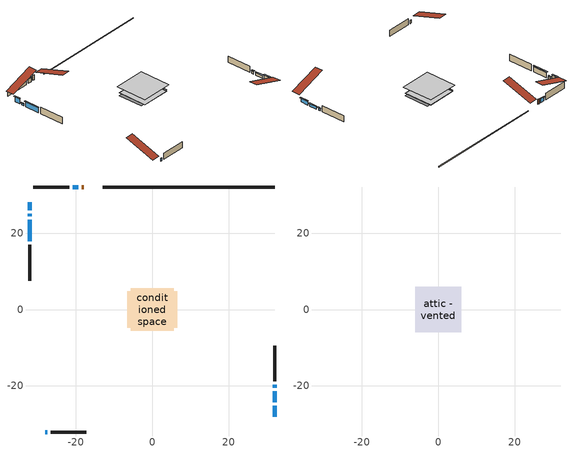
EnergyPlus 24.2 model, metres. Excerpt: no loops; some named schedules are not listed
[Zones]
conditioned space
 floor adiabatic (Floor2 construction): -5.57,-5.57 -5.57,5.57 5.57,5.57 5.57,-5.57 z0.3
 floor adiabatic (AdiabaticFloorConstruction): -5.45,-5.45 -5.45,5.45 5.45,5.45 5.45,-5.45 z0.3
 floor foundation (Slab1 construction): -6.51,-4.76 -6.51,4.76 6.51,4.76 6.51,-4.76 z0
 wall outside (AdiabaticWallConstruction 1): -17.94,32.06 -18.47,32.06 z0.3:2.33
 wall outside (AdiabaticWallConstruction): -28.07,-32.06 -27.52,-32.06 z0.3:1.52; 32.06,-28.07 32.06,-25.14 / -19.4,32.06 -20.82,32.06 z0.3:1.82; 32.06,-24.22 32.06,-21.37 / 32.06,-20.44 32.06,-19.75 z0.3:1.24; -32.06,28.07 -32.06,26.03 z0.3:2.28; -32.06,25.1 -32.06,24.42 z0.3:1.06; -32.06,23.49 -32.06,17.9 z0.3:2.31
 wall outside (Wall1 construction): -21.75,32.06 -31.13,32.06 / -26.59,-32.06 -17.21,-32.06 / -32.06,16.97 -32.06,7.59 / 32.06,-18.83 32.06,-9.44 z0.3:2.74
 wall foundation (FoundationWall1 construction): 32.06,32.06 -13.01,32.06 z0:0.3
 window (WindowConstruction 7): -28.06,-32.06 -27.52,-32.06 z0.3:1.52
 window (WindowConstruction): 32.06,-28.06 32.06,-25.14 z0.3:1.82
 window (WindowConstruction 1): 32.06,-24.22 32.06,-21.37 z0.3:1.24
 window (WindowConstruction 2): 32.06,-20.44 32.06,-19.75 z0.3:1.24
 window (WindowConstruction 3): -19.4,32.06 -20.82,32.06 z0.3:1.82
 window (WindowConstruction 4): -32.06,28.06 -32.06,26.03 z0.3:2.28
 window (WindowConstruction 5): -32.06,25.1 -32.06,24.42 z0.3:1.06
 window (WindowConstruction 6): -32.06,23.49 -32.06,17.9 z0.3:2.31
 door (Door): -17.94,32.06 -18.47,32.06 z0.3:2.33
 ceiling adiabatic (AdiabaticFloorConstruction): 5.45,-5.45 5.45,5.45 -5.45,5.45 -5.45,-5.45 z0.3
attic - vented
 floor to conditioned space (Floor1 construction Reversed): -5.98,-5.98 -5.98,5.98 5.98,5.98 5.98,-5.98 z2.74
 roof outside (Roof1 construction): -17.01,32.06,2.74 -17.01,20.42,6.62 -13.94,20.42,6.62 -13.94,32.06,2.74; -28.99,-32.06,2.74 -28.99,-20.42,6.62 -32.06,-20.42,6.62 -32.06,-32.06,2.74; -32.06,28.99,2.74 -20.42,28.99,6.62 -20.42,32.06,6.62 -32.06,32.06,2.74; 32.06,-28.99,2.74 20.42,-28.99,6.62 20.42,-32.06,6.62 32.06,-32.06,2.74
shading: 32.06,-24.94 32.06,-28.27 32.47,-28.27 32.47,-24.94 z2.03; 32.06,-21.17 32.06,-24.42 32.47,-24.42 32.47,-21.17 z1.44; 32.06,-19.55 32.06,-20.64 32.47,-20.64 32.47,-19.55 z1.44; -21.02,32.06 -19.2,32.06 -19.2,32.47 -21.02,32.47 z2.03; -32.06,25.83 -32.06,28.27 -32.47,28.27 -32.47,25.83 z2.48; -32.06,24.22 -32.06,25.3 -32.47,25.3 -32.47,24.22 z1.26; -32.06,17.7 -32.06,23.69 -32.47,23.69 -32.47,17.7 z2.51
[Building]
Building 1: Terrain=Suburbs
[Site:Location]
Toronto Intl AP_ON: Latitude {deg}=43.68; Longitude {deg}=-79.63; Time Zone {hr}=-5; Elevation {m}=173; Keep Site Location Information=Yes
[Site:GroundTemperature:Shallow]
4.59119, 2.66285, 2.50842, 3.42352, 7.09712, 10.7536, 13.9236, 15.9317, 16.1023, 14.4691, 11.3799, 7.83558
[Site:WaterMainsTemperature]
Calculation Method=Schedule; Temperature Schedule=mains temperature schedule
[Material] Roughness=Rough; Thermal Absorptance=0.9
Name | Thickness {m} | Conductivity {W/m-K} | Density {kg/m3} | Specific Heat {J/kg-K} | Solar Absorptance | Visible Absorptance
asphalt or fiberglass shingles | 0.00635 | 0.162714 | 1121.4 | 1465.45 | 0.4 | 0.4
ceiling loosefill ins | 0.0846667 | 0.0480833 | 16.02 | 1046.75 | 0.7 | 0.7
ceiling stud and cavity | 0.1397 | 0.0872796 | 65.682 | 1177.47 | 0.7 | 0.7
concrete 4.0 in. | 0.1016 | 1.803125 | 2242.8 | 837.4 | 0.7 | 0.7
concrete 8.0 in. | 0.2032 | 1.803125 | 2242.8 | 837.4 | 0.7 | 0.7
door material | 0.04445 | 0.0451087 | 512.64 | 1214.23 | 0.7 | 0.7
exterior vertical ins | 0.00626992 | 0.029427 | 32.04 | 1214.23 | 0.7 | 0.7
floor covering | 0.0127 | 9.015625 | 54.468 | 1339.84 | 0.6 | 0.6
floor covering 1 | 0.0127 | 0.0433444 | 54.468 | 1339.84 | 0.6 | 0.6
floor rigid ins; wall rigid ins | 0.512978 | 0.029427 | 32.04 | 1214.23 | 0.7 | 0.7
floor stud and cavity | 0.0889 | 0.340671 | 50.32683 | 1063.81 | 0.7 | 0.7
floor stud and cavity 1 | 0.1397 | 1.75129 | 37.0049 | 1207.88 | 0.7 | 0.7
furniture material conditioned space 1 | 0.1524 | 0.115458 | 640.8 | 1214.23 | 0.6 | 0.6
gypsum board | 0.0127 | 0.160291 | 801 | 837.4 | 0.6 | 0.6
gypsum board 1 | 0.0127 | 0.160291 | 801 | 837.4 | 0.7 | 0.7
osb sheathing 0.5 in. | 0.0127 | 0.115458 | 512.64 | 1214.23 | 0.7 | 0.7
osb sheathing 0.75 in. | 0.01905 | 0.115458 | 512.64 | 1214.23 | 0.7 | 0.7
wall stud and cavity | 0.1397 | 0.110193 | 139.0536 | 1170.24 | 0.7 | 0.7
wall stud and cavity 1 | 0.0889 | 0.380278 | 52.3479 | 1209.89 | 0.7 | 0.7
wall stud and cavity 2 | 0.0889 | 0.391764 | 83.0341 | 1211.67 | 0.7 | 0.7
wood siding | 0.0254 | 0.102417 | 544.68 | 1172.36 | 0.4 | 0.4
wood siding 1; wood siding 2 | 0.0254 | 0.102417 | 544.68 | 1172.36 | 0.7 | 0.7
[WindowMaterial:SimpleGlazingSystem]
Name | U-Factor {W/m2-K} | Solar Heat Gain Coefficient
WindowMaterial | 2.88102 | 0.7
WindowMaterial 1 | 4.55773 | 0.63
WindowMaterial 2 | 5.249311 | 0.57
WindowMaterial 3 | 2.92587 | 0.68
WindowMaterial 4 | 4.17503 | 0.68
WindowMaterial 5 | 3.24327 | 0.51
WindowMaterial 6 | 2.19568 | 0.53
WindowMaterial 7 | 2.98152 | 0.61
[Construction]
AdiabaticFloorConstruction: floor stud and cavity 1, floor rigid ins, osb sheathing 0.75 in., floor covering 1
AdiabaticWallConstruction: wood siding 1, wall rigid ins, wall stud and cavity 1, gypsum board
AdiabaticWallConstruction 1: wood siding 2, wall rigid ins, wall stud and cavity 1, gypsum board
Door: door material
Floor1 construction Reversed: gypsum board, ceiling stud and cavity, ceiling loosefill ins
Floor2 construction: floor stud and cavity, floor covering
FoundationWall1 construction: concrete 8.0 in., gypsum board 1
furniture construction conditioned space 1: furniture material conditioned space 1
PartitionWallConstruction: gypsum board, wall stud and cavity 2, gypsum board
Roof1 construction: asphalt or fiberglass shingles
Slab1 construction: concrete 4.0 in.
Wall1 construction: wood siding, osb sheathing 0.5 in., wall stud and cavity, gypsum board
WindowConstruction: WindowMaterial
WindowConstruction 1: WindowMaterial 1
WindowConstruction 2: WindowMaterial 2
WindowConstruction 3: WindowMaterial 3
WindowConstruction 4: WindowMaterial 4
WindowConstruction 5: WindowMaterial 5
WindowConstruction 6: WindowMaterial 6
WindowConstruction 7: WindowMaterial 7
[Zone] Multiplier=1; Part of Total Floor Area=Yes
Name | Volume {m3}
attic - vented | 89.9659
conditioned space | 388.3
[Space]
Name | Zone | Volume {m3}
attic - vented 1 | attic - vented | 89.9659
conditioned space 1 | conditioned space | 388.3
[ZoneInfiltration:EffectiveLeakageArea]
infil attic - vented 1: Zone or Space=attic - vented 1; Schedule=Always On Discrete; Effective Air Leakage Area {cm2}=5910.21; Stack Coefficient=0.000269819; Wind Coefficient=1.10983e-05
[ZoneMixing]
whole house fan mix: Zone or Space=attic - vented; Schedule=Always On Continuous; Design Flow Rate Calculation Method=Flow/Zone; Design Flow Rate {m3/s}=0; Source Zone or Space=conditioned space
[SurfaceProperty:ExposedFoundationPerimeter]
Slab1: Exposed Perimeter Calculation Method=TotalExposedPerimeter; Total Exposed Perimeter {m}=45.072
[InternalMass] Zone or ZoneList=conditioned space; Space or SpaceList=conditioned space 1
Name | Construction | Surface Area {m2}
furniture mass conditioned space 1 | furniture construction conditioned space 1 | 146.696
partition wall mass | PartitionWallConstruction | 242.82
[Lights]
interior lighting: Zone or ZoneList or Space or SpaceList=conditioned space 1; Schedule=interior lighting schedule; Design Level Calculation Method=LightingLevel; Lighting Level {W}=343.2; Return Air Fraction=0; Fraction Radiant=0.6; Fraction Visible=0.2; Fraction Replaceable=1
[People]
occupants: Zone or ZoneList or Space or SpaceList=conditioned space 1; Number of People Schedule=occupants schedule; Number of People Calculation Method=People; Number of People=3; Fraction Radiant=0.314171; Sensible Heat Fraction=0.56303; Activity Level Schedule=occupants activity schedule; Carbon Dioxide Generation Rate {m3/s-W}=0; Enable ASHRAE 55 Comfort Warnings=No; Mean Radiant Temperature Calculation Type=EnclosureAveraged
[ElectricEquipment] Zone or ZoneList or Space or SpaceList=conditioned space 1; Design Level Calculation Method=EquipmentLevel
Name | Schedule | Design Level {W} | Fraction Latent | Fraction Radiant | Fraction Lost
clothes dryer | clothes dryer schedule | 140.772 | 0.015 | 0.081 | 0.85
clothes washer | clothes washer schedule | 32.1985 | 0.03 | 0.162 | 0.7
cooking range | cooking range schedule | 215.147 | 0.08 | 0.432 | 0.2
dishwasher | dishwasher schedule | 66.8632 | 0.3 | 0.18 | 0.4
fridge | fridge schedule | 72.9452 | 0 | 0.6 | 0
mech vent bath fan 0 | mech vent bath fan 0 schedule | 50.2 | 0 | 0 | 1
mech vent house fan | mech vent house fan schedule | 0 | 0 | 0 | 1
mech vent house fan cfis | mech vent house fan cfis schedule | 0 | 0 | 0 | 0
misc plug loads | misc plug loads schedule | 494.7 | 0.045 | 0.513 | 0.1
whole house fan | Always On Discrete | 0 | 0 | 0 | 1
[OtherEquipment] Zone or ZoneList or Space or SpaceList=conditioned space 1; Design Level Calculation Method=EquipmentLevel
Name | Fuel Type | Schedule | Design Level {W} | Fraction Latent | Fraction Radiant | Fraction Lost
clothes dryer 1 | Electricity | clothes dryer schedule | 0 | 0.015 | 0.081 | 0.85
cooking range 1 | Electricity | cooking range schedule | 0 | 0.08 | 0.432 | 0.2
general water use latent | None | general water use schedule | 62.594 | 1 | 0 | 0
general water use sensible | None | general water use schedule | -61.6891 | 0 | 0.6 | 0
mech vent house fan latent load | None | Always On Discrete | 0 | 1 | 0 | 0
mech vent house fan sensible load | None | Always On Discrete | 0 | 0 | 0 | 0
water heater energy adjustment1 | Electricity | Always On Discrete | 0.01 | 0 | 0 | 1
[ZoneInfiltration:DesignFlowRate] Zone or ZoneList or Space or SpaceList=conditioned space 1; Schedule=Always On Discrete; Design Flow Rate Calculation Method=Flow/Zone; Design Flow Rate {m3/s}=0
infil flow; natural vent flow; whole house fan flow
[ZoneControl:Thermostat]
conditioned space Thermostat: Zone or ZoneList=conditioned space; Control Type Schedule=conditioned space Thermostat Schedule; Control 1=conditioned space temperature setpoint; Temperature Difference Between Cutout And Setpoint {deltaC}=0
[ZoneHVAC:Baseboard:Convective:Electric]
electric baseboard: Availability Schedule=Always On Discrete; Heating Design Capacity {W}=14525.8; Efficiency=1
[AirLoopHVAC:UnitarySystem]
unit heater unitary system: Control Type=Load; Controlling Zone or Thermostat Location=conditioned space; Dehumidification Control Type=None; Availability Schedule=Always On Discrete; Supply Fan=unit heater supply fan; Fan Placement=BlowThrough; Supply Air Fan Operating Mode Schedule=unit heater auto fan schedule; Heating Coil=unit heater htg coil; DX Heating Coil Sizing Ratio=1; Use DOAS DX Cooling Coil=No; Minimum Supply Air Temperature {C}=2; Latent Load Control=SensibleOnlyLoadControl; Cooling Supply Air Flow Rate Method=None; Heating Supply Air Flow Rate Method=SupplyAirFlowRate; Heating Supply Air Flow Rate {m3/s}=0.00141584; No Load Supply Air Flow Rate Method=SupplyAirFlowRate; No Load Supply Air Flow Rate {m3/s}=0; No Load Supply Air Flow Rate Control Set To Low Speed=Yes; Maximum Supply Air Temperature {C}=48.8889; Maximum Outdoor Dry-Bulb Temperature for Supplemental Heater Operation {C}=21; Ancillary On-Cycle Electric Power {W}=0; Ancillary Off-Cycle Electric Power {W}=0
[Fan:SystemModel]
unit heater supply fan: Availability Schedule=Always On Discrete; Design Maximum Air Flow Rate {m3/s}=0.00141584; Speed Control Method=Discrete; Electric Power Minimum Flow Rate Fraction=0.2; Design Pressure Rise {Pa}=500; Motor Efficiency=1; Motor In Air Stream Fraction=1; Design Electric Power Consumption {W}=Autosize; Design Power Sizing Method=PowerPerFlow; Electric Power Per Unit Flow Rate {W/(m3/s)}=1e-06; Electric Power Per Unit Flow Rate Per Unit Pressure {W/((m3/s)-Pa)}=1.66667; Fan Total Efficiency=0.7; Motor Loss Radiative Fraction=0; Number of Speeds=1; Speed Flow Fraction 1=1; Speed Electric Power Fraction 1=1
[Coil:Heating:Fuel]
unit heater htg coil: Availability Schedule=Always On Discrete; Fuel Type=NaturalGas; Burner Efficiency=0.3; Nominal Capacity {W}=0.293071; On Cycle Parasitic Electric Load {W}=0; Off Cycle Parasitic Fuel Load {W}=0
[Zone equipment]
conditioned space: electric baseboard, unit heater unitary system
[Foundation:Kiva]
Foundation Kiva 1: Initial Indoor Air Temperature {C}=18; Wall Height Above Grade {m}=0.300015; Wall Depth Below Slab {m}=0.2032; Custom Block Material Name 1=exterior vertical ins; Custom Block Depth 1 {m}=0.300015; Custom Block X Position 1 {m}=0.2159; Custom Block Z Position 1 {m}=0
[Foundation:Kiva:Settings]
Soil Conductivity {W/m-K}=0.849921; Soil Density {kg/m3}=1842.3; Soil Specific Heat {J/kg-K}=418.7; Ground Solar Absorptivity=0.9; Ground Thermal Absorptivity=0.9; Ground Surface Roughness {m}=0.03; Far-Field Width {m}=40; Deep-Ground Boundary Condition=ZeroFlux; Deep-Ground Depth {m}=40; Minimum Cell Dimension {m}=0.2; Maximum Cell Growth Coefficient=3; Simulation Timestep=Timestep
[Exterior:Lights]
exterior lighting: Schedule=exterior lighting schedule; Design Level {W}=75.6
[EnergyManagementSystem:GlobalVariable]
infil_program_Qfan
infil_program_Qinf
natural_vent_program_Qnv
natural_vent_program_Qwhf
[EnergyManagementSystem:Sensor]
Name | Output:Variable or Output:Meter Index Key | Output:Variable or Output:Meter
airflow_gain | infil flow | Infiltration Sensible Heat Gain Energy
airflow_gain_1 | natural vent flow | Infiltration Sensible Heat Gain Energy
airflow_gain_2 | whole house fan flow | Infiltration Sensible Heat Gain Energy
airflow_loss | infil flow | Infiltration Sensible Heat Loss Energy
airflow_loss_1 | natural vent flow | Infiltration Sensible Heat Loss Energy
airflow_loss_2 | whole house fan flow | Infiltration Sensible Heat Loss Energy
clg_load_cond |  | Cooling:EnergyTransfer:Zone:CONDITIONED SPACE
clg_sp_s; clg_sp_s_1 | cooling setpoint | Schedule Value
clothes_dryer_exhaust_0_sch_s | clothes dryer exhaust 0 schedule | Schedule Value
conditioned_space_clg_unmet_s | conditioned space | Zone Cooling Setpoint Not Met Time
conditioned_space_htg_unmet_s | conditioned space | Zone Heating Setpoint Not Met Time
cool_season | cooling season schedule | Schedule Value
fridge_tin_s | conditioned space | Zone Mean Air Temperature
htg_load_cond |  | Heating:EnergyTransfer:Zone:CONDITIONED SPACE
htg_sp_s; htg_sp_s_1 | heating setpoint | Schedule Value
ig_ee_conv | clothes dryer | Electric Equipment Convective Heating Energy
ig_ee_conv_2 | cooking range | Electric Equipment Convective Heating Energy
ig_ee_conv_4 | fridge | Electric Equipment Convective Heating Energy
ig_ee_conv_5 | misc plug loads | Electric Equipment Convective Heating Energy
ig_ee_conv_6 | whole house fan | Electric Equipment Convective Heating Energy
ig_ee_rad | clothes dryer | Electric Equipment Radiant Heating Energy
ig_ee_rad_2 | cooking range | Electric Equipment Radiant Heating Energy
ig_ee_rad_4 | fridge | Electric Equipment Radiant Heating Energy
ig_ee_rad_5 | misc plug loads | Electric Equipment Radiant Heating Energy
ig_ee_rad_6 | whole house fan | Electric Equipment Radiant Heating Energy
ig_lgt_conv | interior lighting | Lights Convective Heating Energy
ig_lgt_rad | interior lighting | Lights Radiant Heating Energy
ig_lgt_vis | interior lighting | Lights Visible Radiation Heating Energy
ig_oe_conv | clothes dryer 1 | Other Equipment Convective Heating Energy
ig_oe_conv_1 | cooking range 1 | Other Equipment Convective Heating Energy
ig_oe_conv_2 | general water use latent | Other Equipment Convective Heating Energy
ig_oe_conv_3 | general water use sensible | Other Equipment Convective Heating Energy
ig_oe_conv_4 | water heater energy adjustment1 | Other Equipment Convective Heating Energy
ig_oe_rad | clothes dryer 1 | Other Equipment Radiant Heating Energy
ig_oe_rad_1 | cooking range 1 | Other Equipment Radiant Heating Energy
ig_oe_rad_2 | general water use latent | Other Equipment Radiant Heating Energy
ig_oe_rad_3 | general water use sensible | Other Equipment Radiant Heating Energy
ig_oe_rad_4 | water heater energy adjustment1 | Other Equipment Radiant Heating Energy
ig_ppl_conv | occupants | People Convective Heating Energy
ig_ppl_rad | occupants | People Radiant Heating Energy
im_conv | furniture mass conditioned space 1 | Surface Inside Face Convection Heat Gain Energy
im_conv_1 | partition wall mass | Surface Inside Face Convection Heat Gain Energy
im_ig | furniture mass conditioned space 1 | Surface Inside Face Internal Gains Radiation Heat Gain Energy
im_ig_1 | partition wall mass | Surface Inside Face Internal Gains Radiation Heat Gain Energy
im_lgt | furniture mass conditioned space 1 | Surface Inside Face Lights Radiation Heat Gain Energy
im_lgt_1 | partition wall mass | Surface Inside Face Lights Radiation Heat Gain Energy
im_sol | furniture mass conditioned space 1 | Surface Inside Face Solar Radiation Heat Gain Energy
im_sol_1 | partition wall mass | Surface Inside Face Solar Radiation Heat Gain Energy
im_surf | furniture mass conditioned space 1 | Surface Inside Face Net Surface Thermal Radiation Heat Gain Energy
im_surf_1 | partition wall mass | Surface Inside Face Net Surface Thermal Radiation Heat Gain Energy
mech_vent_bath_fan_0_sch_s | mech vent bath fan 0 schedule | Schedule Value
mv_conv | mech vent bath fan 0 | Electric Equipment Convective Heating Energy
mv_conv_1 | mech vent house fan | Electric Equipment Convective Heating Energy
mv_conv_2 | mech vent house fan cfis | Electric Equipment Convective Heating Energy
mv_conv_3 | mech vent house fan latent load | Other Equipment Convective Heating Energy
mv_conv_4 | mech vent house fan sensible load | Other Equipment Convective Heating Energy
mv_rad | mech vent bath fan 0 | Electric Equipment Radiant Heating Energy
mv_rad_1 | mech vent house fan | Electric Equipment Radiant Heating Energy
mv_rad_2 | mech vent house fan cfis | Electric Equipment Radiant Heating Energy
mv_rad_3 | mech vent house fan latent load | Other Equipment Radiant Heating Energy
mv_rad_4 | mech vent house fan sensible load | Other Equipment Radiant Heating Energy
natural_vent_s | natural vent schedule | Schedule Value
out_pb_s |  | Site Outdoor Air Barometric Pressure
out_wt_s |  | Site Outdoor Air Humidity Ratio
site_vw_s |  | Site Wind Speed
ss_back_out | Window1 | Surface Window Shortwave from Zone Back Out Window Heat Transfer Rate
ss_back_out_1 | Window2 | Surface Window Shortwave from Zone Back Out Window Heat Transfer Rate
ss_back_out_2 | Window3 | Surface Window Shortwave from Zone Back Out Window Heat Transfer Rate
ss_back_out_3 | Window5 | Surface Window Shortwave from Zone Back Out Window Heat Transfer Rate
ss_back_out_4 | Window6 | Surface Window Shortwave from Zone Back Out Window Heat Transfer Rate
ss_back_out_5 | Window7 | Surface Window Shortwave from Zone Back Out Window Heat Transfer Rate
ss_back_out_6 | Window8 | Surface Window Shortwave from Zone Back Out Window Heat Transfer Rate
ss_back_out_7 | Window9 | Surface Window Shortwave from Zone Back Out Window Heat Transfer Rate
ss_conv | Door1 | Surface Inside Face Convection Heat Gain Energy
ss_conv_1 | Window1 | Surface Inside Face Convection Heat Gain Energy
ss_conv_2 | Window2 | Surface Inside Face Convection Heat Gain Energy
ss_conv_3 | Window3 | Surface Inside Face Convection Heat Gain Energy
ss_conv_4 | Window5 | Surface Inside Face Convection Heat Gain Energy
ss_conv_5 | Window6 | Surface Inside Face Convection Heat Gain Energy
ss_conv_6 | Window7 | Surface Inside Face Convection Heat Gain Energy
ss_conv_7 | Window8 | Surface Inside Face Convection Heat Gain Energy
ss_conv_8 | Window9 | Surface Inside Face Convection Heat Gain Energy
ss_ig | Door1 | Surface Inside Face Internal Gains Radiation Heat Gain Energy
ss_ig_1 | Window1 | Surface Inside Face Internal Gains Radiation Heat Gain Energy
ss_ig_2 | Window2 | Surface Inside Face Internal Gains Radiation Heat Gain Energy
ss_ig_3 | Window3 | Surface Inside Face Internal Gains Radiation Heat Gain Energy
ss_ig_4 | Window5 | Surface Inside Face Internal Gains Radiation Heat Gain Energy
ss_ig_5 | Window6 | Surface Inside Face Internal Gains Radiation Heat Gain Energy
ss_ig_6 | Window7 | Surface Inside Face Internal Gains Radiation Heat Gain Energy
ss_ig_7 | Window8 | Surface Inside Face Internal Gains Radiation Heat Gain Energy
ss_ig_8 | Window9 | Surface Inside Face Internal Gains Radiation Heat Gain Energy
ss_lgt | Door1 | Surface Inside Face Lights Radiation Heat Gain Energy
ss_sol | Door1 | Surface Inside Face Solar Radiation Heat Gain Energy
ss_surf | Door1 | Surface Inside Face Net Surface Thermal Radiation Heat Gain Energy
ss_surf_1 | Window1 | Surface Inside Face Net Surface Thermal Radiation Heat Gain Energy
ss_surf_2 | Window2 | Surface Inside Face Net Surface Thermal Radiation Heat Gain Energy
ss_surf_3 | Window3 | Surface Inside Face Net Surface Thermal Radiation Heat Gain Energy
ss_surf_4 | Window5 | Surface Inside Face Net Surface Thermal Radiation Heat Gain Energy
ss_surf_5 | Window6 | Surface Inside Face Net Surface Thermal Radiation Heat Gain Energy
ss_surf_6 | Window7 | Surface Inside Face Net Surface Thermal Radiation Heat Gain Energy
ss_surf_7 | Window8 | Surface Inside Face Net Surface Thermal Radiation Heat Gain Energy
ss_surf_8 | Window9 | Surface Inside Face Net Surface Thermal Radiation Heat Gain Energy
ss_trans_in | Window1 | Surface Window Transmitted Solar Radiation Rate
ss_trans_in_1 | Window2 | Surface Window Transmitted Solar Radiation Rate
ss_trans_in_2 | Window3 | Surface Window Transmitted Solar Radiation Rate
ss_trans_in_3 | Window5 | Surface Window Transmitted Solar Radiation Rate
ss_trans_in_4 | Window6 | Surface Window Transmitted Solar Radiation Rate
ss_trans_in_5 | Window7 | Surface Window Transmitted Solar Radiation Rate
ss_trans_in_6 | Window8 | Surface Window Transmitted Solar Radiation Rate
ss_trans_in_7 | Window9 | Surface Window Transmitted Solar Radiation Rate
ss_trans_out | Window1 | Surface Inside Face Initial Transmitted Diffuse Transmitted Out Window Solar Radiation Rate
ss_trans_out_1 | Window2 | Surface Inside Face Initial Transmitted Diffuse Transmitted Out Window Solar Radiation Rate
ss_trans_out_2 | Window3 | Surface Inside Face Initial Transmitted Diffuse Transmitted Out Window Solar Radiation Rate
ss_trans_out_3 | Window5 | Surface Inside Face Initial Transmitted Diffuse Transmitted Out Window Solar Radiation Rate
ss_trans_out_4 | Window6 | Surface Inside Face Initial Transmitted Diffuse Transmitted Out Window Solar Radiation Rate
ss_trans_out_5 | Window7 | Surface Inside Face Initial Transmitted Diffuse Transmitted Out Window Solar Radiation Rate
ss_trans_out_6 | Window8 | Surface Inside Face Initial Transmitted Diffuse Transmitted Out Window Solar Radiation Rate
ss_trans_out_7 | Window9 | Surface Inside Face Initial Transmitted Diffuse Transmitted Out Window Solar Radiation Rate
s_conv | Floor1 | Surface Inside Face Convection Heat Gain Energy
s_conv_1 | Floor2 | Surface Inside Face Convection Heat Gain Energy
s_conv_2 | FoundationWall1 | Surface Inside Face Convection Heat Gain Energy
s_conv_3 | inferred conditioned ceiling | Surface Inside Face Convection Heat Gain Energy
s_conv_4 | inferred conditioned floor | Surface Inside Face Convection Heat Gain Energy
s_conv_5 | Slab1 | Surface Inside Face Convection Heat Gain Energy
s_conv_6 | Wall1:0 | Surface Inside Face Convection Heat Gain Energy
s_conv_7 | Wall1:180 | Surface Inside Face Convection Heat Gain Energy
s_conv_8 | Wall1:270 | Surface Inside Face Convection Heat Gain Energy
s_conv_9 | Wall1:90 | Surface Inside Face Convection Heat Gain Energy
s_ig | Floor1 | Surface Inside Face Internal Gains Radiation Heat Gain Energy
s_ig_1 | Floor2 | Surface Inside Face Internal Gains Radiation Heat Gain Energy
s_ig_2 | FoundationWall1 | Surface Inside Face Internal Gains Radiation Heat Gain Energy
s_ig_3 | inferred conditioned ceiling | Surface Inside Face Internal Gains Radiation Heat Gain Energy
s_ig_4 | inferred conditioned floor | Surface Inside Face Internal Gains Radiation Heat Gain Energy
s_ig_5 | Slab1 | Surface Inside Face Internal Gains Radiation Heat Gain Energy
s_ig_6 | Wall1:0 | Surface Inside Face Internal Gains Radiation Heat Gain Energy
s_ig_7 | Wall1:180 | Surface Inside Face Internal Gains Radiation Heat Gain Energy
s_ig_8 | Wall1:270 | Surface Inside Face Internal Gains Radiation Heat Gain Energy
s_ig_9 | Wall1:90 | Surface Inside Face Internal Gains Radiation Heat Gain Energy
s_lgt | Floor1 | Surface Inside Face Lights Radiation Heat Gain Energy
s_lgt_1 | Floor2 | Surface Inside Face Lights Radiation Heat Gain Energy
s_lgt_2 | FoundationWall1 | Surface Inside Face Lights Radiation Heat Gain Energy
s_lgt_3 | inferred conditioned ceiling | Surface Inside Face Lights Radiation Heat Gain Energy
s_lgt_4 | inferred conditioned floor | Surface Inside Face Lights Radiation Heat Gain Energy
s_lgt_5 | Slab1 | Surface Inside Face Lights Radiation Heat Gain Energy
s_lgt_6 | Wall1:0 | Surface Inside Face Lights Radiation Heat Gain Energy
s_lgt_7 | Wall1:180 | Surface Inside Face Lights Radiation Heat Gain Energy
s_lgt_8 | Wall1:270 | Surface Inside Face Lights Radiation Heat Gain Energy
s_lgt_9 | Wall1:90 | Surface Inside Face Lights Radiation Heat Gain Energy
s_sol | Floor1 | Surface Inside Face Solar Radiation Heat Gain Energy
s_sol_1 | Floor2 | Surface Inside Face Solar Radiation Heat Gain Energy
s_sol_2 | FoundationWall1 | Surface Inside Face Solar Radiation Heat Gain Energy
s_sol_3 | inferred conditioned ceiling | Surface Inside Face Solar Radiation Heat Gain Energy
s_sol_4 | inferred conditioned floor | Surface Inside Face Solar Radiation Heat Gain Energy
s_sol_5 | Slab1 | Surface Inside Face Solar Radiation Heat Gain Energy
s_sol_6 | Wall1:0 | Surface Inside Face Solar Radiation Heat Gain Energy
s_sol_7 | Wall1:180 | Surface Inside Face Solar Radiation Heat Gain Energy
s_sol_8 | Wall1:270 | Surface Inside Face Solar Radiation Heat Gain Energy
s_sol_9 | Wall1:90 | Surface Inside Face Solar Radiation Heat Gain Energy
s_surf | Floor1 | Surface Inside Face Net Surface Thermal Radiation Heat Gain Energy
s_surf_1 | Floor2 | Surface Inside Face Net Surface Thermal Radiation Heat Gain Energy
s_surf_2 | FoundationWall1 | Surface Inside Face Net Surface Thermal Radiation Heat Gain Energy
